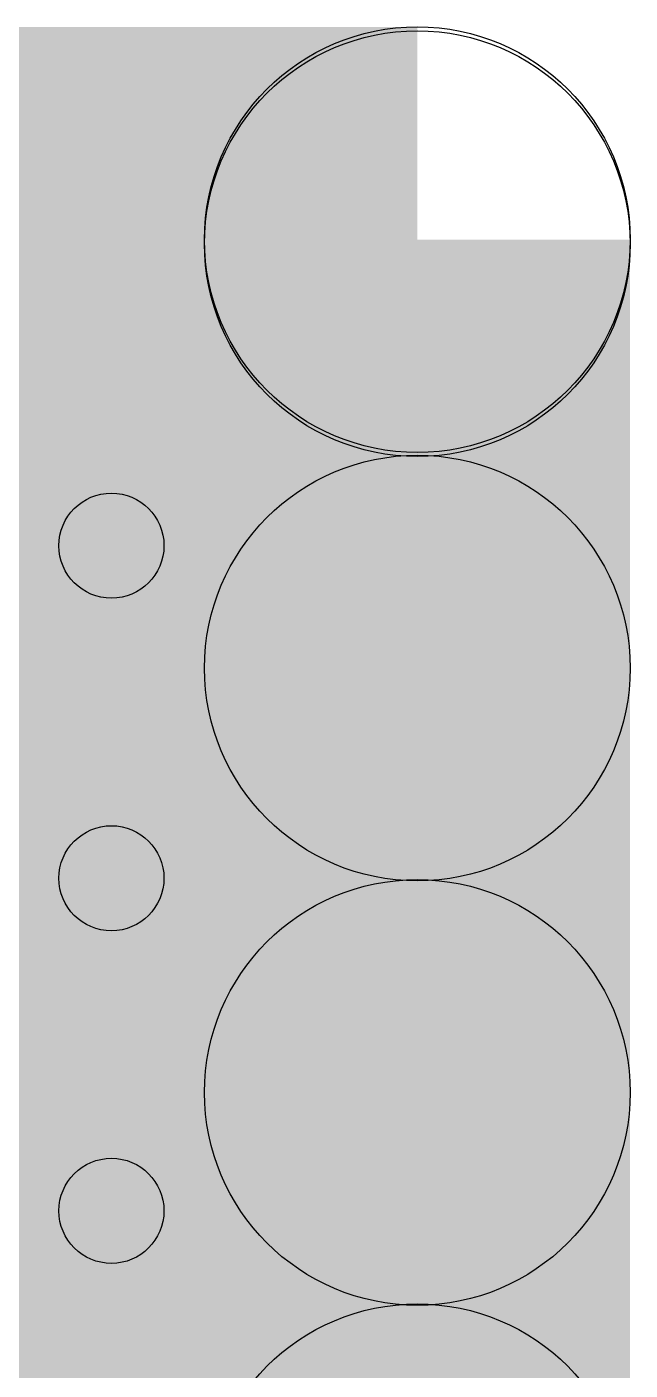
# Model space of a CAD drawing. Extents: x 0 to 126, y 0 to 22.
# Drawn here: x 14.57 to 15.723, y 8.599 to 11.163 of the extents above; entities that cross this region are included whole.
import ezdxf

# ---------------------------------------------------------------- set-up
doc = ezdxf.new("R2010")
doc.units = 0
doc.layers.get('0').update_dxf_attribs({"linetype": 'CONTINUOUS'})
doc.layers.add('SEEEDSTUDIOXIAONRF52840V1_1_GTS', color=9, linetype='CONTINUOUS')
doc.layers.add('SEEEDSTUDIOXIAONRF52840V1_1_TXT', color=12, linetype='CONTINUOUS')

# ---------------------------------------------------------------- blocks, each defined once
blk = doc.blocks.new('ROUND_71')
blk.add_circle((0, 0), 0.4064)
blk = doc.blocks.new('ROUND_85')
blk.add_circle((0, 0), 0.1003)

msp = doc.modelspace()

# ---------------------------------------------------------------- linework, layer by layer
at = {"layer": 'SEEEDSTUDIOXIAONRF52840V1_1_GTS', "const_width": 0.8128}
for points in [[(15.3162, 10.7569), (12.8778, 10.7569)], [(15.3162, 10.7569), (15.3162, 8.3185)], [(12.8778, 10.74928), (15.3162, 10.74928)], [(15.3162, 9.93902), (12.8778, 9.93902)], [(12.8778, 9.12876), (15.3162, 9.12876)], [(15.3162, 8.3185), (12.8778, 8.3185)]]:
    msp.add_lwpolyline(points, dxfattribs=at)

# ---------------------------------------------------------------- block references
at = {"layer": 'SEEEDSTUDIOXIAONRF52840V1_1_GTS'}
for p in [(15.3162, 10.7569), (15.3162, 10.7569), (15.3162, 10.74928), (15.3162, 9.93902), (15.3162, 9.12876), (15.3162, 8.3185)]:
    msp.add_blockref('ROUND_71', p, dxfattribs=at)
at = {"layer": 'SEEEDSTUDIOXIAONRF52840V1_1_TXT'}
for p in [(14.732, 10.1727), (14.732, 9.5377), (14.732, 8.9027)]:
    msp.add_blockref('ROUND_85', p, dxfattribs=at)

doc.saveas('drawing.dxf')
